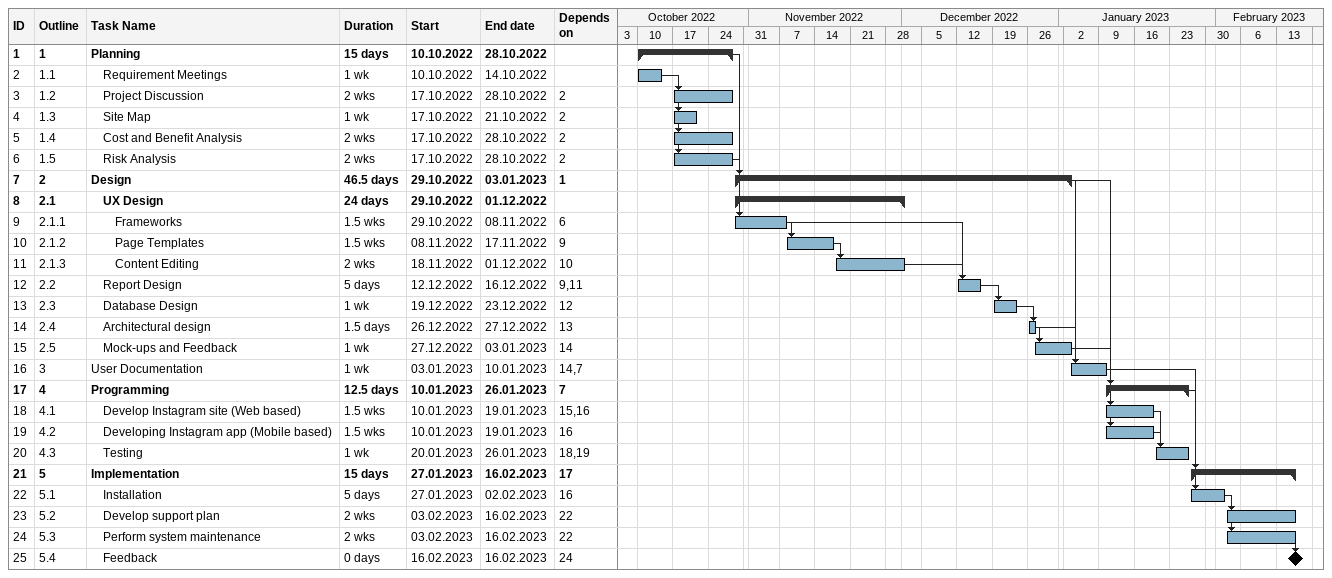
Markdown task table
| ID | WBS | Task | Duration | Start | Finish | Predecessors |
|---|---|---|---|---|---|---|
| 1 | 1 | **Planning** | 15d | 2022-10-10 | 2022-10-28 |  |
| 2 | 1.1 | Requirement Meetings | 1w | 2022-10-10 | 2022-10-14 |  |
| 3 | 1.2 | Project Discussion | 2w | 2022-10-17 | 2022-10-28 | 2 |
| 4 | 1.3 | Site Map | 1w | 2022-10-17 | 2022-10-21 | 2 |
| 5 | 1.4 | Cost and Benefit Analysis | 2w | 2022-10-17 | 2022-10-28 | 2 |
| 6 | 1.5 | Risk Analysis | 2w | 2022-10-17 | 2022-10-28 | 2 |
| 7 | 2 | **Design** | 46.5d | 2022-10-29 | 2023-01-03 | 1 |
| 8 | 2.1 | **UX Design** | 24d | 2022-10-29 | 2022-12-01 |  |
| 9 | 2.1.1 | Frameworks | 1.5w | 2022-10-29 | 2022-11-08 | 6 |
| 10 | 2.1.2 | Page Templates | 1.5w | 2022-11-08 | 2022-11-17 | 9 |
| 11 | 2.1.3 | Content Editing | 2w | 2022-11-18 | 2022-12-01 | 10 |
| 12 | 2.2 | Report Design | 5d | 2022-12-12 | 2022-12-16 | 9, 11 |
| 13 | 2.3 | Database Design | 1w | 2022-12-19 | 2022-12-23 | 12 |
| 14 | 2.4 | Architectural design | 1.5d | 2022-12-26 | 2022-12-27 | 13 |
| 15 | 2.5 | Mock-ups and Feedback | 1w | 2022-12-27 | 2023-01-03 | 14 |
| 16 | 3 | User Documentation | 1w | 2023-01-03 | 2023-01-10 | 14, 7 |
| 17 | 4 | **Programming** | 12.5d | 2023-01-10 | 2023-01-26 | 7 |
| 18 | 4.1 | Develop Instagram site (Web based) | 1.5w | 2023-01-10 | 2023-01-19 | 15, 16 |
| 19 | 4.2 | Developing Instagram app (Mobile based) | 1.5w | 2023-01-10 | 2023-01-19 | 16 |
| 20 | 4.3 | Testing | 1w | 2023-01-20 | 2023-01-26 | 18, 19 |
| 21 | 5 | **Implementation** | 15d | 2023-01-27 | 2023-02-16 | 17 |
| 22 | 5.1 | Installation | 5d | 2023-01-27 | 2023-02-02 | 16 |
| 23 | 5.2 | Develop support plan | 2w | 2023-02-03 | 2023-02-16 | 22 |
| 24 | 5.3 | Perform system maintenance | 2w | 2023-02-03 | 2023-02-16 | 22 |
| 25 | 5.4 | Feedback | 0d | 2023-02-16 | 2023-02-16 | 24 |
